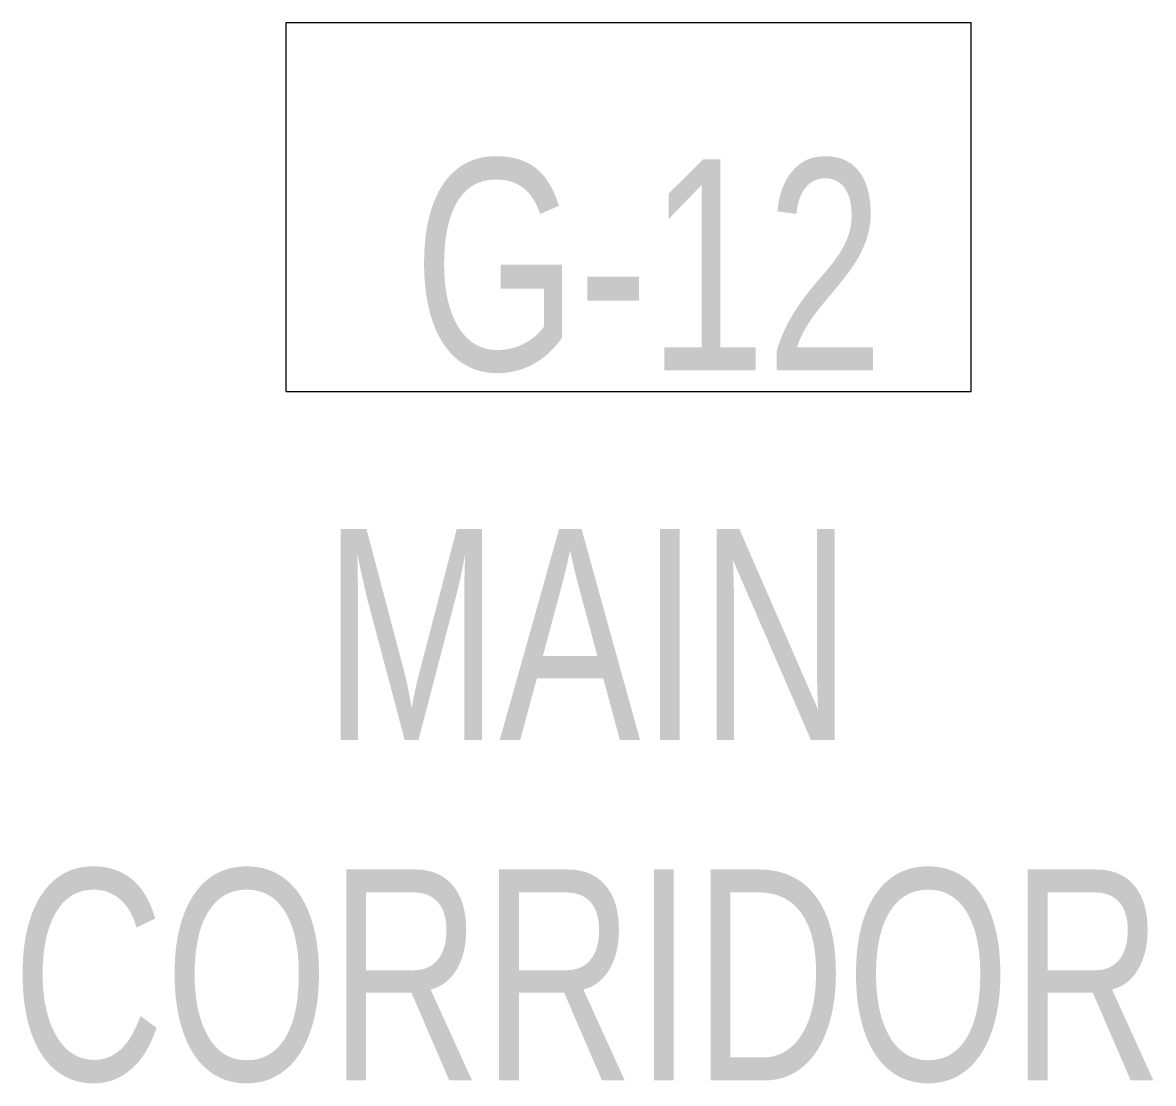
# Model space of a CAD drawing. Header units: millimetres. Extents: x -18512 to 101824, y -95768 to 52898.
# Drawn here: x 18921 to 19458, y -57424 to -56921 of the extents above; entities that cross this region are included whole.
import ezdxf

# ---------------------------------------------------------------- set-up
doc = ezdxf.new("R2010")
doc.units = ezdxf.units.MM
doc.header["$LTSCALE"] = 25
doc.layers.add('A-AREA-IDEN', color=2, linetype='Continuous', lineweight=9)
doc.styles.add('Arial Narrow_4', font='fi_9001f.ttf', dxfattribs={"width": 0.75, "height": 147.492401})

# ---------------------------------------------------------------- blocks, each defined once
blk = doc.blocks.new('M_NAGA Room Tag - Room Tag-1756429-GROUND FLOOR PLAN')
at = {"layer": 'A-AREA-IDEN'}
for p, q in [((-3.25, 1.75), (-3.25, -1.75)), ((-3.25, 1.75), (3.25, 1.75)), ((3.25, 1.75), (3.25, -1.75)), ((-3.25, -1.75), (3.25, -1.75))]:
    blk.add_line(p, q, dxfattribs=at)

msp = doc.modelspace()

# ---------------------------------------------------------------- block references
at = {"layer": 'A-AREA-IDEN', "lineweight": 18, "xscale": -49.99999999999998, "yscale": 49.99999999999998, "zscale": 49.99999999999998, "rotation": 180}
msp.add_blockref('M_NAGA Room Tag - Room Tag-1756429-GROUND FLOOR PLAN', (19208.8, -57008.26), dxfattribs=at)

# ---------------------------------------------------------------- texts
at = {"layer": 'A-AREA-IDEN', "lineweight": 18, "char_height": 100, "width": 747, "attachment_point": 8, "line_spacing_factor": 0.968573, "style": 'Arial Narrow_4'}
for s, insert in [('G-12', (19218.21, -57087)), ('MAIN\\PCORRIDOR', (19189.28, -57423.76))]:
    msp.add_mtext(s, dxfattribs=dict(at, insert=insert))

doc.saveas('drawing.dxf')
